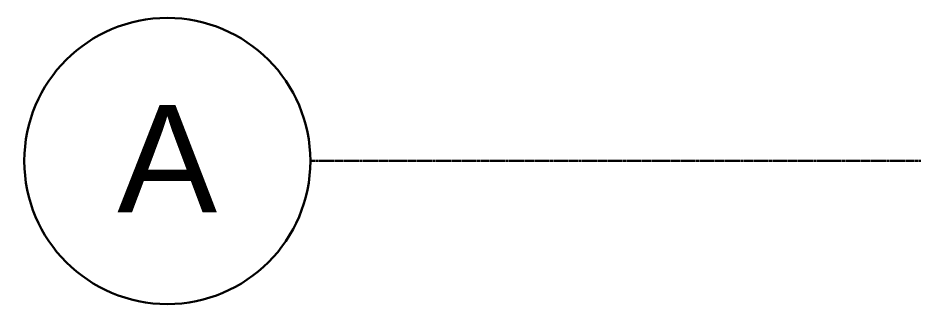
# Model space of a CAD drawing. Header units: inches. Extents: x -19229 to -222, y -6301 to 12387.
# Drawn here: x -4136.2 to -3835.8, y 11799.2 to 11895.2 of the extents above; entities that cross this region are included whole.
import ezdxf

# ---------------------------------------------------------------- set-up
doc = ezdxf.new("R2010")
doc.units = ezdxf.units.IN
doc.header["$MEASUREMENT"] = 0
doc.linetypes.add('Grid Line 1_2_', pattern=[0.875, 0.5, -0.125, 0.125, -0.125])
doc.layers.add('S-GRID', color=1, linetype='Continuous', lineweight=9)
doc.layers.add('S-GRID-IDEN', color=1, linetype='Continuous', lineweight=30)
doc.styles.add('Arial_1', font='arial.ttf', dxfattribs={"height": 36})

# ---------------------------------------------------------------- blocks, each defined once
blk = doc.blocks.new('Grid - Grid Head - Circle-1738874-SLAB ON GROUND JOINTS')
at = {"layer": 'S-GRID-IDEN'}
for start, end in [(360, 180), (180, 360)]:
    blk.add_arc((0, 0), 0.25, start, end, dxfattribs=at)

msp = doc.modelspace()

# ---------------------------------------------------------------- linework, layer by layer
at = {"layer": 'S-GRID', "linetype": 'Grid Line 1_2_', "lineweight": 30}
msp.add_line((-1777.2452, 11847.1894), (-4038.05123, 11847.1894), dxfattribs=at)

# ---------------------------------------------------------------- block references
at = {"layer": 'S-GRID-IDEN', "xscale": 191.9999999999999, "yscale": 191.9999999999999, "zscale": 191.9999999999999, "rotation": 89.99999999999986}
msp.add_blockref('Grid - Grid Head - Circle-1738874-SLAB ON GROUND JOINTS', (-4086.05123, 11847.1894), dxfattribs=at)

# ---------------------------------------------------------------- texts
at = {"layer": 'S-GRID-IDEN', "lineweight": 9, "insert": (-4102.86412, 11865.95103), "char_height": 36, "width": 40.602, "attachment_point": 1, "style": 'Arial_1'}
msp.add_mtext('A', dxfattribs=at)

doc.saveas('drawing.dxf')
